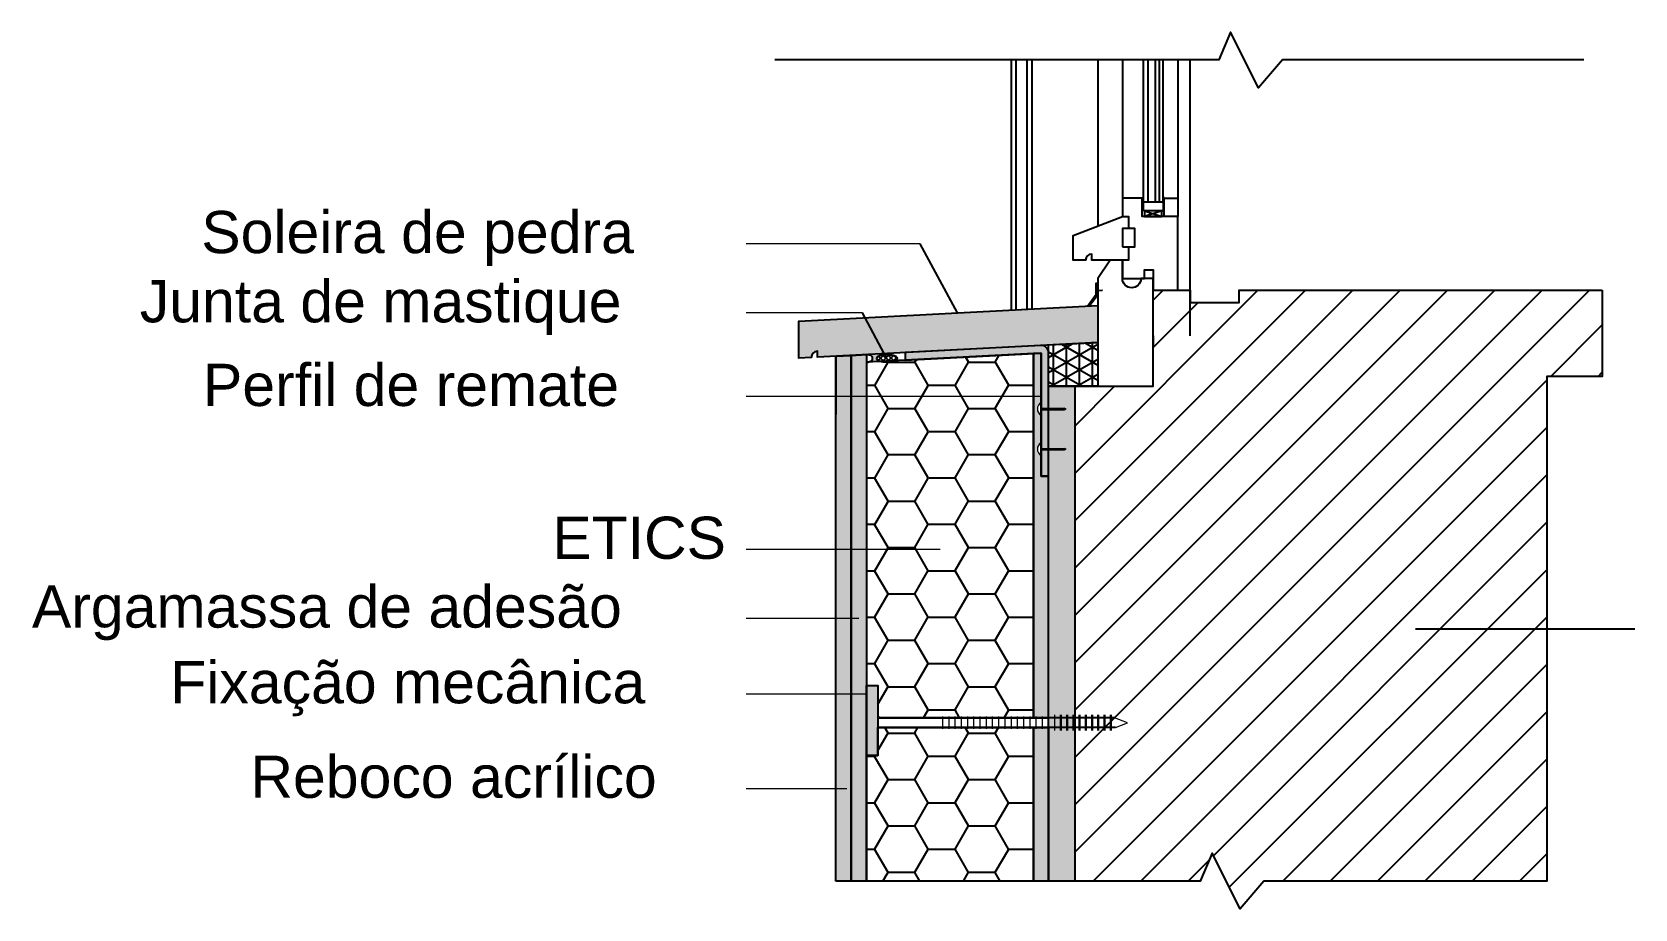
# Model space of a CAD drawing. Header units: millimetres. Extents: x 1778 to 2471, y 1406 to 1876.
# Drawn here: x 2060.647 to 2061.407, y 1493.134 to 1493.55 of the extents above; entities that cross this region are included whole.
import ezdxf

# ---------------------------------------------------------------- set-up
doc = ezdxf.new("R2010")
doc.units = ezdxf.units.MM
doc.linetypes.add('JIS_02_4.0', pattern=[5.5, 4, -1.5])
doc.layers.add('ARQ_PORMENORES', color=8, linetype='Continuous')
doc.styles.get("Standard").update_dxf_attribs({"font": 'arial.ttf'})

msp = doc.modelspace()

# ---------------------------------------------------------------- hatches: boundary and pattern name
at = {"layer": 'ARQ_PORMENORES', "ltscale": 0.0002}
h = msp.add_hatch(color=256, dxfattribs=at)
edge = h.paths.add_edge_path()
edge.add_line((2061.148124070164, 1493.420125546066), (2061.147203695914, 1493.420077105316))
edge.add_line((2061.147203695914, 1493.420077105316), (2061.151399817363, 1493.425642513301))
edge.add_line((2061.151399817363, 1493.425642513301), (2061.151399817363, 1493.430862978839))
edge.add_line((2061.151399817363, 1493.430862978839), (2061.152128496501, 1493.430862978839))
edge.add_line((2061.152128496501, 1493.430862978839), (2061.152128496501, 1493.425642513301))
edge.add_arc((2061.151399817363, 1493.425642513301), 0.0007286791378009506, 314.9999999987717, 360, ccw=False)
edge.add_line((2061.151915071323, 1493.425127259342), (2061.148124070164, 1493.420125546066))
h = msp.add_hatch(dxfattribs=at)
h.set_pattern_fill('ANSI31', color=256, scale=0.005, angle=360, style=0)
h.set_pattern_definition([(45, (1924.30936662405, 1549.629303570099), (-0.01122532015133644, 0.01122532015133644), [])])
h.paths.add_polyline_path([(2061.391212398764, 1493.427546843697), (2061.391212398764, 1493.386740811981), (2061.364979949804, 1493.386740811981), (2061.364979949806, 1493.1474600203), (2061.23084242405, 1493.1474600203), (2061.219530572208, 1493.134262859816), (2061.206333411725, 1493.160657180786), (2061.200677485798, 1493.1474600203), (2061.141180928921, 1493.147460020301), (2061.141180928921, 1493.382062373354), (2061.178369495639, 1493.382062373354), (2061.178369495639, 1493.427546843695), (2061.195857794946, 1493.427546843695), (2061.195857794946, 1493.421717410593), (2061.219175527355, 1493.421717410593), (2061.219175527355, 1493.427546843695)])
at = {"layer": 'ARQ_PORMENORES', "true_color": 0xeae6c8}
msp.add_hatch(color=254, dxfattribs=at).paths.add_polyline_path([(2061.152137046671, 1493.42033675536), (2061.043906286166, 1493.414640399449), (2061.010491958251, 1493.412881750582), (2061.010491958251, 1493.395393451275), (2061.016305287947, 1493.395699416001, -0.4142135625330328), (2061.019220004498, 1493.398614132552), (2061.019220004498, 1493.395852822138), (2061.152137046671, 1493.402848456053)])
at = {"layer": 'ARQ_PORMENORES', "ltscale": 0.0002}
h = msp.add_hatch(color=256, dxfattribs=at)
edge = h.paths.add_edge_path()
edge.add_line((2061.125201292344, 1493.401401564528), (2061.060789621292, 1493.398040696743))
edge.add_line((2061.060789621292, 1493.398040696743), (2061.060789621292, 1493.394427291992))
edge.add_line((2061.060789621292, 1493.394427291992), (2061.125201292345, 1493.397778421275))
edge.add_line((2061.125201292345, 1493.397778421275), (2061.125201292345, 1493.339476103129))
edge.add_line((2061.125201292345, 1493.339476103129), (2061.128819315187, 1493.339476103129))
edge.add_line((2061.128819315187, 1493.339476103129), (2061.128819315187, 1493.397970977116))
edge.add_arc((2061.125201292345, 1493.397778421274), 0.003623143254086508, 3.046481056684076, 90.00000001231365)
h = msp.add_hatch(dxfattribs=at)
h.set_pattern_fill('NET3,_O', color=256, scale=1.619286972855656e-05, angle=270)
h.set_pattern_definition([(270, (1771.510836674168, 1347.364089545561), (0.006169483366580048, -1.369912973061804e-18), []), (329.9999999999999, (1771.510836674168, 1347.364089545561), (0.003084741683290026, 0.005342929323683863), []), (29.99999999999999, (1771.510836674168, 1347.364089545561), (-0.003084741683290022, 0.005342929323683865), [])])
h.paths.add_polyline_path([(2061.128819315187, 1493.401621207008), (2061.152137046671, 1493.402845065011), (2061.152137046671, 1493.382062373354), (2061.128819315187, 1493.382062373354)])
at = {"layer": 'ARQ_PORMENORES', "ltscale": 0.0002, "true_color": 0xf7f281}
msp.add_hatch(color=51, dxfattribs=at).paths.add_polyline_path([(2061.027973097739, 1493.147460020301), (2061.027973097739, 1493.396313511264), (2061.035215777786, 1493.396694704956), (2061.035215777786, 1493.147460020301)])
at = {"layer": 'ARQ_PORMENORES', "ltscale": 0.0002, "true_color": 0x939598}
h = msp.add_hatch(color=252, dxfattribs=at)
h.dxf.hatch_style = 1
h.paths.add_polyline_path([(2061.035215777786, 1493.147460020301), (2061.035215777786, 1493.396694704956), (2061.042468482307, 1493.397076426253), (2061.042468482307, 1493.147460020301)])
at = {"layer": 'ARQ_PORMENORES', "ltscale": 0.002}
h = msp.add_hatch(dxfattribs=at)
h.set_pattern_fill('HONEY,_O', color=256, scale=0.004, angle=360)
h.set_pattern_definition([(360, (1924.197512941403, 1548.82611058634), (0.01905, 0.01099852258), [0.0127, -0.0254]), (120, (1924.197512941403, 1548.82611058634), (-0.01904999995837676, 0.01099852265209357), [0.01269999999999999, -0.02539999999999998]), (60.00000000000001, (1924.197512941403, 1548.82611058634), (4.16232377600325e-11, 0.02199704523209356), [-0.0254, 0.0127])])
h.paths.add_polyline_path([(2061.047931508729, 1493.22021448115), (2061.121566610665, 1493.22021448115), (2061.121566610665, 1493.147460020301), (2061.042468482307, 1493.147460020301), (2061.042469015086, 1493.207044698134), (2061.047931508729, 1493.207044698134)])
h.paths.add_polyline_path([(2061.121566610665, 1493.224861709537), (2061.121568665711, 1493.397589427552), (2061.042470990173, 1493.393484953498), (2061.04247105677, 1493.240130814124), (2061.047931508729, 1493.240130814124), (2061.047934083192, 1493.224861709537)])
at = {"layer": 'ARQ_PORMENORES', "ltscale": 0.0002}
h = msp.add_hatch(color=256, dxfattribs=at)
edge = h.paths.add_edge_path()
edge.add_ellipse((2061.05216348074, 1493.395279049402), major_axis=(0.004899332357859305, -1.499948291484987e-18), ratio=0.3665264843895419, start_angle=90, end_angle=267.5517247151689, ccw=False)
edge.add_line((2061.052163480739, 1493.397074784466), (2061.042470990155, 1493.397076423627))
edge.add_ellipse((2061.042470990155, 1493.395280688562), major_axis=(0.002895998153545647, 6.502961171562473e-13), ratio=0.6200746581238755, start_angle=-90.00000001062489, end_angle=89.99999998937511, ccw=False)
edge.add_line((2061.042470990155, 1493.393484953497), (2061.051954193695, 1493.393484953497))
h = msp.add_hatch(dxfattribs=at)
h.set_pattern_fill('ANSI37', color=256, scale=4.605689358284157e-06, angle=360, style=0)
h.set_pattern_definition([(44.99999999999996, (1900.321082228324, 1410.272444653106), (-0.00124080810154423, 0.001240808101544231), []), (135, (1900.321082228324, 1410.272444653106), (-0.001240808101544232, -0.00124080810154423), [])])
edge = h.paths.add_edge_path()
edge.add_ellipse((2061.05216348074, 1493.395279049387), major_axis=(0.004899332357859306, -1.499948291484987e-18), ratio=0.3665264843869948, start_angle=0, end_angle=360, ccw=False)
at = {"layer": 'ARQ_PORMENORES', "ltscale": 0.0002, "true_color": 0x939598}
h = msp.add_hatch(color=252, dxfattribs=at)
h.dxf.hatch_style = 1
h.paths.add_polyline_path([(2061.128818649214, 1493.339476103129), (2061.125201292345, 1493.339476103129), (2061.125201292345, 1493.349294315427, -0.5730740946023871), (2061.125201292345, 1493.355251762394), (2061.125201292345, 1493.368312360349, -0.5730740944956482), (2061.125201292345, 1493.374269807317), (2061.125201292345, 1493.397778421275), (2061.121568665711, 1493.397589427552), (2061.121566610665, 1493.224861709537), (2061.128818649214, 1493.224861709537)])
at = {"layer": 'ARQ_PORMENORES', "ltscale": 0.0002, "true_color": 0xc7c8ca}
h = msp.add_hatch(color=9, dxfattribs=at)
h.dxf.hatch_style = 1
h.paths.add_polyline_path([(2061.128819315187, 1493.382062373354), (2061.141180928921, 1493.382062373354), (2061.141180928921, 1493.147460020301), (2061.128819315187, 1493.147460020301)])
at = {"layer": 'ARQ_PORMENORES', "ltscale": 0.0002}
for points in [[(2061.042468482307, 1493.240130814124), (2061.042469015086, 1493.207044698134), (2061.047931508729, 1493.207044698134), (2061.047931508729, 1493.240130814124)], [(2061.121566610665, 1493.147460020301), (2061.121566610665, 1493.22021448115), (2061.128819315187, 1493.22021448115), (2061.128819315187, 1493.147460020301)]]:
    msp.add_hatch(color=256, dxfattribs=at).paths.add_polyline_path(points)

# ---------------------------------------------------------------- linework, layer by layer
at = {"layer": 'ARQ_PORMENORES'}
for p, q in [((2061.111137890902, 1493.41817890502), (2061.111137890903, 1493.536765195882)), ((2061.113469664143, 1493.41830162993), (2061.113469664144, 1493.536765195882)), ((2061.118716153935, 1493.418577760976), (2061.118716153936, 1493.536765195882)), ((2061.121047927176, 1493.418700485886), (2061.121047927177, 1493.536765195882)), ((2061.152137046679, 1493.536765195882), (2061.152137046679, 1493.458005631654)), ((2061.163795912883, 1493.536765195882), (2061.163795912883, 1493.471267591962)), ((2061.173705949157, 1493.469518762031), (2061.173705949157, 1493.536765195882)), ((2061.176037722398, 1493.469518762031), (2061.176037722399, 1493.536765195882)), ((2061.17953538226, 1493.469518762031), (2061.17953538226, 1493.536765195882)), ((2061.18128421219, 1493.469518762031), (2061.181284212191, 1493.536765195882)), ((2061.183033042121, 1493.469518762031), (2061.183033042121, 1493.536765195882)), ((2061.190028361845, 1493.536765195882), (2061.190028361845, 1493.471267591962)), ((2061.195857794954, 1493.405977941218), (2061.195857794954, 1493.536765195882)), ((2061.173123005847, 1493.471267591962), (2061.173705949157, 1493.471850535272)), ((2061.173705949157, 1493.469518762031), (2061.183033042121, 1493.469518762031)), ((2061.183615985432, 1493.471267591962), (2061.183033042121, 1493.471850535272)), ((2061.18245009881, 1493.465146687204), (2061.174288892468, 1493.462523442308)), ((2061.174288892468, 1493.465146687204), (2061.182450098811, 1493.462523442308)), ((2061.178369495639, 1493.405977941217), (2061.178369495639, 1493.401260197443))]:
    msp.add_line(p, q, dxfattribs=at)
at = {"layer": 'ARQ_PORMENORES', "lineweight": 5}
for p, q in [((2061.067943190738, 1493.449609468331), (2060.98540259422, 1493.449609468331)), ((2061.040567022742, 1493.416805837778), (2060.98540259422, 1493.416805837778)), ((2061.125201292345, 1493.377149932334), (2060.98540259422, 1493.377149932334)), ((2061.077432983956, 1493.304690396336), (2060.98540259422, 1493.304690396336)), ((2061.038842130046, 1493.271886765782), (2060.98540259422, 1493.271886765782)), ((2061.042452859119, 1493.236008083791), (2060.98540259422, 1493.236008083791)), ((2061.033189593089, 1493.191265207409), (2060.98540259422, 1493.191265207409))]:
    msp.add_line(p, q, dxfattribs=at)
at = {"layer": 'ARQ_PORMENORES', "ltscale": 0.0002}
for p, q in [((2061.085598897986, 1493.416834747476), (2061.067943190738, 1493.449609468331)), ((2061.151399817363, 1493.426796767915), (2061.151399817363, 1493.428286129657)), ((2061.05216348074, 1493.395279049387), (2061.040567022742, 1493.416805837778)), ((2061.125201292345, 1493.397443962313), (2061.125201292345, 1493.360476155697)), ((2061.125201292345, 1493.36831236035), (2061.125201292345, 1493.374269807317)), ((2061.125201292345, 1493.349294315427), (2061.125201292345, 1493.355251762394)), ((2061.125201292345, 1493.339476103129), (2061.128819315187, 1493.339476103129)), ((2061.302653118506, 1493.26710041614), (2061.406675835534, 1493.26710041614)), ((2061.160071172203, 1493.224861709537), (2061.047931508729, 1493.224861709537)), ((2061.160515411028, 1493.22021448115), (2061.047931508729, 1493.22021448115))]:
    msp.add_line(p, q, dxfattribs=at)
at = {"layer": 'ARQ_PORMENORES', "lineweight": 5, "ltscale": 0.0002}
for p, q in [((2061.151399817363, 1493.427437408478), (2061.151499264644, 1493.427642871628)), ((2061.151399817363, 1493.427586090291), (2061.151427300392, 1493.427642871628)), ((2061.151399817363, 1493.427506793117), (2061.151465681427, 1493.427642871628)), ((2061.151399817363, 1493.427623283819), (2061.153577408925, 1493.427623283819)), ((2061.151399817363, 1493.42744175146), (2061.15348954451, 1493.42744175146)), ((2061.151425428683, 1493.427413653575), (2061.151536373698, 1493.427642871628)), ((2061.151457884974, 1493.427413653575), (2061.151568829989, 1493.427642871628)), ((2061.151491468192, 1493.427413653575), (2061.151602413207, 1493.427642871628)), ((2061.151529849227, 1493.427413653575), (2061.151640794241, 1493.427642871628)), ((2061.151568229761, 1493.427413653575), (2061.151679174776, 1493.427642871628)), ((2061.151604211888, 1493.427413653575), (2061.151715156902, 1493.427642871628)), ((2061.151642592923, 1493.427413653575), (2061.151753537937, 1493.427642871628)), ((2061.151683372366, 1493.427413653575), (2061.15179431738, 1493.427642871628)), ((2061.151721753401, 1493.427413653575), (2061.151832698415, 1493.427642871628)), ((2061.151760134435, 1493.427413653575), (2061.15187107945, 1493.427642871628)), ((2061.151793717653, 1493.427413653575), (2061.151904662668, 1493.427642871628)), ((2061.151830826706, 1493.427413653575), (2061.151941771721, 1493.427642871628)), ((2061.151863282997, 1493.427413653575), (2061.151974228012, 1493.427642871628)), ((2061.151896866215, 1493.427413653575), (2061.15200781123, 1493.427642871628)), ((2061.15193524725, 1493.427413653575), (2061.152046192265, 1493.427642871628)), ((2061.151973627785, 1493.427413653575), (2061.152084572799, 1493.427642871628)), ((2061.152009609911, 1493.427413653575), (2061.152120554925, 1493.427642871628)), ((2061.152047990946, 1493.427413653575), (2061.15215893596, 1493.427642871628)), ((2061.152081574163, 1493.427413653575), (2061.152192519178, 1493.427642871628)), ((2061.152119955198, 1493.427413653575), (2061.152230900213, 1493.427642871628)), ((2061.152158335733, 1493.427413653575), (2061.152269280748, 1493.427642871628)), ((2061.152195777412, 1493.427413653575), (2061.152306722427, 1493.427642871628)), ((2061.152228233703, 1493.427413653575), (2061.152339178718, 1493.427642871628)), ((2061.152261816921, 1493.427413653575), (2061.152372761936, 1493.427642871628)), ((2061.152300197956, 1493.427413653575), (2061.15241114297, 1493.427642871628)), ((2061.15233857849, 1493.427413653575), (2061.152449523505, 1493.427642871628)), ((2061.152374560616, 1493.427413653575), (2061.152485505631, 1493.427642871628)), ((2061.152412941651, 1493.427413653575), (2061.152523886666, 1493.427642871628)), ((2061.152453721094, 1493.427413653575), (2061.152564666109, 1493.427642871628)), ((2061.152492102129, 1493.427413653575), (2061.152603047144, 1493.427642871628)), ((2061.152530483164, 1493.427413653575), (2061.152641428178, 1493.427642871628)), ((2061.152564066382, 1493.427413653575), (2061.152675011396, 1493.427642871628)), ((2061.152601175435, 1493.427413653575), (2061.152712120449, 1493.427642871628)), ((2061.152633631726, 1493.427413653575), (2061.152744576741, 1493.427642871628)), ((2061.152667214944, 1493.427413653575), (2061.152778159958, 1493.427642871628)), ((2061.152705595979, 1493.427413653575), (2061.152816540993, 1493.427642871628)), ((2061.152743976513, 1493.427413653575), (2061.152854921528, 1493.427642871628)), ((2061.15277995864, 1493.427413653575), (2061.152890903654, 1493.427642871628)), ((2061.152818339674, 1493.427413653575), (2061.152929284689, 1493.427642871628)), ((2061.152859119117, 1493.427413653575), (2061.152970064132, 1493.427642871628)), ((2061.152897500152, 1493.427413653575), (2061.153008445167, 1493.427642871628)), ((2061.152935881187, 1493.427413653575), (2061.153046826201, 1493.427642871628)), ((2061.152969464405, 1493.427413653575), (2061.15308040942, 1493.427642871628)), ((2061.153006573458, 1493.427413653575), (2061.153117518472, 1493.427642871628)), ((2061.153039029749, 1493.427413653575), (2061.153149974763, 1493.427642871628)), ((2061.153072612967, 1493.427413653575), (2061.153183557981, 1493.427642871628)), ((2061.153110994002, 1493.427413653575), (2061.153221939016, 1493.427642871628)), ((2061.153149374536, 1493.427413653575), (2061.153260319551, 1493.427642871628)), ((2061.153185356663, 1493.427413653575), (2061.153296301677, 1493.427642871628)), ((2061.153223737697, 1493.427413653575), (2061.153334682712, 1493.427642871628)), ((2061.153257320915, 1493.427413653575), (2061.15336826593, 1493.427642871628)), ((2061.15329570195, 1493.427413653575), (2061.153406646964, 1493.427642871628)), ((2061.153334082484, 1493.427413653575), (2061.153445027499, 1493.427642871628)), ((2061.153371524164, 1493.427413653575), (2061.153482469178, 1493.427642871628)), ((2061.153403980455, 1493.427413653575), (2061.153514925469, 1493.427642871628)), ((2061.153437563672, 1493.427413653575), (2061.153548508687, 1493.427642871628)), ((2061.153475944707, 1493.427413653575), (2061.153586889722, 1493.427642871628)), ((2061.15348954451, 1493.42744175146), (2061.154163277211, 1493.42744175146)), ((2061.15351305376, 1493.427413653575), (2061.153623998775, 1493.427642871628)), ((2061.153545510052, 1493.427413653575), (2061.153656455066, 1493.427642871628)), ((2061.153577408925, 1493.427623283819), (2061.154145924131, 1493.427623283819)), ((2061.153579093269, 1493.427413653575), (2061.153690038284, 1493.427642871628)), ((2061.153617474304, 1493.427413653575), (2061.153728419319, 1493.427642871628)), ((2061.153655854839, 1493.427413653575), (2061.153766799853, 1493.427642871628)), ((2061.153691836965, 1493.427413653575), (2061.15380278198, 1493.427642871628)), ((2061.153730218, 1493.427413653575), (2061.153841163014, 1493.427642871628)), ((2061.153770997443, 1493.427413653575), (2061.153881942457, 1493.427642871628)), ((2061.153809378478, 1493.427413653575), (2061.153920323492, 1493.427642871628)), ((2061.153847759513, 1493.427413653575), (2061.153958704527, 1493.427642871628)), ((2061.153881342731, 1493.427413653575), (2061.153992287745, 1493.427642871628)), ((2061.153911255058, 1493.427413653575), (2061.154022200073, 1493.427642871628)), ((2061.153943711349, 1493.427413653575), (2061.154054656364, 1493.427642871628)), ((2061.153977294567, 1493.427413653575), (2061.154088239582, 1493.427642871628)), ((2061.154015675602, 1493.427413653575), (2061.154126620616, 1493.427642871628)), ((2061.154054056136, 1493.427413653575), (2061.154153649352, 1493.427619418233)), ((2061.154090038263, 1493.427413653575), (2061.154153649352, 1493.427545077327)), ((2061.154128419297, 1493.427413653575), (2061.154153649352, 1493.427465780154)), ((2061.154387321343, 1493.427529356926), (2061.154145924131, 1493.427623283819)), ((2061.154163277211, 1493.42744175146), (2061.154387321343, 1493.427529356926)), ((2061.125201292345, 1493.371469649853), (2061.125311224459, 1493.371696775203)), ((2061.125201292345, 1493.371152461159), (2061.125464748598, 1493.371696775203)), ((2061.125201292345, 1493.370874922602), (2061.12559908147, 1493.371696775203)), ((2061.125201292345, 1493.371618423968), (2061.133911658593, 1493.371618423968)), ((2061.125201292345, 1493.370892294533), (2061.133560200932, 1493.370892294533)), ((2061.125303737624, 1493.370779902992), (2061.125747517683, 1493.371696775203)), ((2061.125433562789, 1493.370779902992), (2061.125877342847, 1493.371696775203)), ((2061.12556789566, 1493.370779902992), (2061.126011675718, 1493.371696775203)), ((2061.125721419799, 1493.370779902992), (2061.126165199857, 1493.371696775203)), ((2061.125874941938, 1493.370779902992), (2061.126318721996, 1493.371696775203)), ((2061.126018870443, 1493.370779902992), (2061.126462650501, 1493.371696775203)), ((2061.126172394582, 1493.370779902992), (2061.12661617464, 1493.371696775203)), ((2061.126335512354, 1493.370779902992), (2061.126779292412, 1493.371696775203)), ((2061.126489036493, 1493.370779902992), (2061.126932816551, 1493.371696775203)), ((2061.126642560633, 1493.370779902992), (2061.127086340691, 1493.371696775203)), ((2061.126776893504, 1493.370779902992), (2061.127220673562, 1493.371696775203)), ((2061.126925329716, 1493.370779902992), (2061.127369109774, 1493.371696775203)), ((2061.127055154881, 1493.370779902992), (2061.127498934939, 1493.371696775203)), ((2061.127189487752, 1493.370779902992), (2061.12763326781, 1493.371696775203)), ((2061.127343011891, 1493.370779902992), (2061.127786791949, 1493.371696775203)), ((2061.12749653403, 1493.370779902992), (2061.127940314088, 1493.371696775203)), ((2061.127640462535, 1493.370779902992), (2061.128084242593, 1493.371696775203)), ((2061.127793986674, 1493.370779902992), (2061.128237766732, 1493.371696775203)), ((2061.127928319545, 1493.370779902992), (2061.128372099603, 1493.371696775203)), ((2061.128081843684, 1493.370779902992), (2061.128525623743, 1493.371696775203)), ((2061.128235365823, 1493.370779902992), (2061.128679145881, 1493.371696775203)), ((2061.128385132539, 1493.370779902992), (2061.128828912597, 1493.371696775203)), ((2061.128514957703, 1493.370779902992), (2061.128958737761, 1493.371696775203)), ((2061.128649290575, 1493.370779902992), (2061.129093070633, 1493.371696775203)), ((2061.128802814714, 1493.370779902992), (2061.129246594772, 1493.371696775203)), ((2061.128956336852, 1493.370779902992), (2061.129400116911, 1493.371696775203)), ((2061.129100265358, 1493.370779902992), (2061.129544045416, 1493.371696775203)), ((2061.129253789497, 1493.370779902992), (2061.129697569555, 1493.371696775203)), ((2061.129416907269, 1493.370779902992), (2061.129860687327, 1493.371696775203)), ((2061.129570431408, 1493.370779902992), (2061.130014211466, 1493.371696775203)), ((2061.129723955547, 1493.370779902992), (2061.130167735605, 1493.371696775203)), ((2061.129858288419, 1493.370779902992), (2061.130302068477, 1493.371696775203)), ((2061.130006724631, 1493.370779902992), (2061.130450504689, 1493.371696775203)), ((2061.130136549796, 1493.370779902992), (2061.130580329854, 1493.371696775203)), ((2061.130270882667, 1493.370779902992), (2061.130714662725, 1493.371696775203)), ((2061.130424406806, 1493.370779902992), (2061.130868186864, 1493.371696775203)), ((2061.130577928945, 1493.370779902992), (2061.131021709003, 1493.371696775203)), ((2061.13072185745, 1493.370779902992), (2061.131165637508, 1493.371696775203)), ((2061.130875381589, 1493.370779902992), (2061.131319161647, 1493.371696775203)), ((2061.131038499361, 1493.370779902992), (2061.131482279419, 1493.371696775203)), ((2061.1311920235, 1493.370779902992), (2061.131635803558, 1493.371696775203)), ((2061.131345547639, 1493.370779902992), (2061.131789327697, 1493.371696775203)), ((2061.131479880511, 1493.370779902992), (2061.131923660569, 1493.371696775203)), ((2061.131628316723, 1493.370779902992), (2061.132072096781, 1493.371696775203)), ((2061.131758141888, 1493.370779902992), (2061.132201921946, 1493.371696775203)), ((2061.131892474759, 1493.370779902992), (2061.132336254817, 1493.371696775203)), ((2061.132045998898, 1493.370779902992), (2061.132489778956, 1493.371696775203)), ((2061.132199521036, 1493.370779902992), (2061.132643301095, 1493.371696775203)), ((2061.132343449542, 1493.370779902992), (2061.1327872296, 1493.371696775203)), ((2061.132496973681, 1493.370779902992), (2061.132940753739, 1493.371696775203)), ((2061.132631306552, 1493.370779902992), (2061.13307508661, 1493.371696775203)), ((2061.132784830691, 1493.370779902992), (2061.133228610749, 1493.371696775203)), ((2061.13293835283, 1493.370779902992), (2061.133382132888, 1493.371696775203)), ((2061.133088119546, 1493.370779902992), (2061.133531899604, 1493.371696775203)), ((2061.13321794471, 1493.370779902992), (2061.133661724768, 1493.371696775203)), ((2061.133352277582, 1493.370779902992), (2061.13379605764, 1493.371696775203)), ((2061.133505801721, 1493.370779902992), (2061.133949581779, 1493.371696775203)), ((2061.133560200932, 1493.370892294533), (2061.136255131734, 1493.370892294533)), ((2061.133654237933, 1493.370779902992), (2061.134098017992, 1493.371696775203)), ((2061.133784063098, 1493.370779902992), (2061.134227843156, 1493.371696775203)), ((2061.133911658593, 1493.371618423968), (2061.136185719417, 1493.371618423968)), ((2061.133918395969, 1493.370779902992), (2061.134362176027, 1493.371696775203)), ((2061.134071920108, 1493.370779902992), (2061.134515700167, 1493.371696775203)), ((2061.134225442247, 1493.370779902992), (2061.134669222305, 1493.371696775203)), ((2061.134369370752, 1493.370779902992), (2061.13481315081, 1493.371696775203)), ((2061.134522894891, 1493.370779902992), (2061.134966674949, 1493.371696775203)), ((2061.134686012663, 1493.370779902992), (2061.135129792721, 1493.371696775203)), ((2061.134839536802, 1493.370779902992), (2061.13528331686, 1493.371696775203)), ((2061.134993060942, 1493.370779902992), (2061.135436841, 1493.371696775203)), ((2061.135127393813, 1493.370779902992), (2061.135571173871, 1493.371696775203)), ((2061.135247043124, 1493.370779902992), (2061.135690823182, 1493.371696775203)), ((2061.135376868288, 1493.370779902992), (2061.135820648346, 1493.371696775203)), ((2061.13551120116, 1493.370779902992), (2061.135954981218, 1493.371696775203)), ((2061.135664725299, 1493.370779902992), (2061.136108505357, 1493.371696775203)), ((2061.135818247437, 1493.370779902992), (2061.1362166203, 1493.371602961624)), ((2061.135962175942, 1493.370779902992), (2061.1362166203, 1493.371305597998)), ((2061.136115700082, 1493.370779902992), (2061.1362166203, 1493.370988409304)), ((2061.137151308263, 1493.371242716395), (2061.136185719417, 1493.371618423968)), ((2061.136255131734, 1493.370892294533), (2061.137151308263, 1493.371242716395)), ((2061.125201292345, 1493.352451604929), (2061.125311224459, 1493.35267873028)), ((2061.125201292345, 1493.352134416236), (2061.125464748598, 1493.35267873028)), ((2061.125201292345, 1493.351856877679), (2061.12559908147, 1493.35267873028)), ((2061.125303737624, 1493.351761858069), (2061.125747517683, 1493.35267873028)), ((2061.125433562789, 1493.351761858069), (2061.125877342847, 1493.35267873028)), ((2061.12556789566, 1493.351761858069), (2061.126011675718, 1493.35267873028)), ((2061.125721419799, 1493.351761858069), (2061.126165199857, 1493.35267873028)), ((2061.125874941938, 1493.351761858069), (2061.126318721996, 1493.35267873028)), ((2061.126018870443, 1493.351761858069), (2061.126462650501, 1493.35267873028)), ((2061.126172394582, 1493.351761858069), (2061.12661617464, 1493.35267873028)), ((2061.126335512354, 1493.351761858069), (2061.126779292412, 1493.35267873028)), ((2061.126489036493, 1493.351761858069), (2061.126932816551, 1493.35267873028)), ((2061.126642560633, 1493.351761858069), (2061.127086340691, 1493.35267873028)), ((2061.126776893504, 1493.351761858069), (2061.127220673562, 1493.35267873028)), ((2061.126925329716, 1493.351761858069), (2061.127369109774, 1493.35267873028)), ((2061.127055154881, 1493.351761858069), (2061.127498934939, 1493.35267873028)), ((2061.127189487752, 1493.351761858069), (2061.12763326781, 1493.35267873028)), ((2061.127343011891, 1493.351761858069), (2061.127786791949, 1493.35267873028)), ((2061.12749653403, 1493.351761858069), (2061.127940314088, 1493.35267873028)), ((2061.127640462535, 1493.351761858069), (2061.128084242593, 1493.35267873028)), ((2061.127793986674, 1493.351761858069), (2061.128237766732, 1493.35267873028)), ((2061.127928319545, 1493.351761858069), (2061.128372099603, 1493.35267873028)), ((2061.128081843684, 1493.351761858069), (2061.128525623743, 1493.35267873028)), ((2061.128235365823, 1493.351761858069), (2061.128679145881, 1493.35267873028)), ((2061.128385132539, 1493.351761858069), (2061.128828912597, 1493.35267873028)), ((2061.128514957703, 1493.351761858069), (2061.128958737761, 1493.35267873028)), ((2061.128649290575, 1493.351761858069), (2061.129093070633, 1493.35267873028)), ((2061.128802814714, 1493.351761858069), (2061.129246594772, 1493.35267873028)), ((2061.128956336852, 1493.351761858069), (2061.129400116911, 1493.35267873028)), ((2061.129100265358, 1493.351761858069), (2061.129544045416, 1493.35267873028)), ((2061.129253789497, 1493.351761858069), (2061.129697569555, 1493.35267873028)), ((2061.129416907269, 1493.351761858069), (2061.129860687327, 1493.35267873028)), ((2061.129570431408, 1493.351761858069), (2061.130014211466, 1493.35267873028)), ((2061.129723955547, 1493.351761858069), (2061.130167735605, 1493.35267873028)), ((2061.129858288419, 1493.351761858069), (2061.130302068477, 1493.35267873028)), ((2061.130006724631, 1493.351761858069), (2061.130450504689, 1493.35267873028)), ((2061.130136549796, 1493.351761858069), (2061.130580329854, 1493.35267873028)), ((2061.130270882667, 1493.351761858069), (2061.130714662725, 1493.35267873028)), ((2061.130424406806, 1493.351761858069), (2061.130868186864, 1493.35267873028)), ((2061.130577928945, 1493.351761858069), (2061.131021709003, 1493.35267873028)), ((2061.13072185745, 1493.351761858069), (2061.131165637508, 1493.35267873028)), ((2061.130875381589, 1493.351761858069), (2061.131319161647, 1493.35267873028)), ((2061.131038499361, 1493.351761858069), (2061.131482279419, 1493.35267873028)), ((2061.1311920235, 1493.351761858069), (2061.131635803558, 1493.35267873028)), ((2061.131345547639, 1493.351761858069), (2061.131789327697, 1493.35267873028)), ((2061.131479880511, 1493.351761858069), (2061.131923660569, 1493.35267873028)), ((2061.131628316723, 1493.351761858069), (2061.132072096781, 1493.35267873028)), ((2061.131758141888, 1493.351761858069), (2061.132201921946, 1493.35267873028)), ((2061.131892474759, 1493.351761858069), (2061.132336254817, 1493.35267873028)), ((2061.132045998898, 1493.351761858069), (2061.132489778956, 1493.35267873028)), ((2061.132199521036, 1493.351761858069), (2061.132643301095, 1493.35267873028)), ((2061.132343449542, 1493.351761858069), (2061.1327872296, 1493.35267873028)), ((2061.132496973681, 1493.351761858068), (2061.132940753739, 1493.35267873028)), ((2061.132631306552, 1493.351761858068), (2061.13307508661, 1493.35267873028)), ((2061.132784830691, 1493.351761858068), (2061.133228610749, 1493.35267873028)), ((2061.13293835283, 1493.351761858068), (2061.133382132888, 1493.35267873028)), ((2061.133088119546, 1493.351761858068), (2061.133531899604, 1493.35267873028)), ((2061.13321794471, 1493.351761858068), (2061.133661724768, 1493.35267873028)), ((2061.133352277582, 1493.351761858068), (2061.13379605764, 1493.35267873028)), ((2061.133505801721, 1493.351761858068), (2061.133949581779, 1493.35267873028)), ((2061.133654237933, 1493.351761858068), (2061.134098017992, 1493.35267873028)), ((2061.133784063098, 1493.351761858068), (2061.134227843156, 1493.35267873028)), ((2061.133918395969, 1493.351761858068), (2061.134362176027, 1493.35267873028)), ((2061.134071920108, 1493.351761858068), (2061.134515700167, 1493.35267873028)), ((2061.134225442247, 1493.351761858068), (2061.134669222305, 1493.35267873028)), ((2061.134369370752, 1493.351761858068), (2061.13481315081, 1493.35267873028)), ((2061.134522894891, 1493.351761858068), (2061.134966674949, 1493.35267873028)), ((2061.134686012663, 1493.351761858068), (2061.135129792721, 1493.35267873028)), ((2061.134839536802, 1493.351761858068), (2061.13528331686, 1493.35267873028)), ((2061.134993060942, 1493.351761858068), (2061.135436841, 1493.35267873028)), ((2061.135127393813, 1493.351761858068), (2061.135571173871, 1493.35267873028)), ((2061.135247043124, 1493.351761858068), (2061.135690823182, 1493.35267873028)), ((2061.135376868288, 1493.351761858068), (2061.135820648346, 1493.35267873028)), ((2061.13551120116, 1493.351761858068), (2061.135954981218, 1493.35267873028)), ((2061.135664725299, 1493.351761858068), (2061.136108505357, 1493.35267873028)), ((2061.125201292345, 1493.352600379045), (2061.133911658593, 1493.352600379045)), ((2061.125201292345, 1493.35187424961), (2061.133560200932, 1493.35187424961)), ((2061.133560200932, 1493.35187424961), (2061.136255131734, 1493.35187424961)), ((2061.133911658593, 1493.352600379045), (2061.136185719417, 1493.352600379045)), ((2061.135818247437, 1493.351761858068), (2061.1362166203, 1493.352584916701)), ((2061.135962175942, 1493.351761858068), (2061.1362166203, 1493.352287553075)), ((2061.136115700082, 1493.351761858068), (2061.1362166203, 1493.351970364382)), ((2061.137151308263, 1493.352224671472), (2061.136185719417, 1493.352600379045)), ((2061.136255131734, 1493.35187424961), (2061.137151308263, 1493.352224671472)), ((2061.166250940815, 1493.222457181068), (2061.160071172203, 1493.224861709537)), ((2061.160515411028, 1493.22021448115), (2061.166250940815, 1493.222457181068))]:
    msp.add_line(p, q, dxfattribs=at)
at = {"layer": 'ARQ_PORMENORES', "linetype": 'JIS_02_4.0', "ltscale": 0.02}
msp.add_line((2061.027973097739, 1493.396313511264), (2061.027973097739, 1493.368641807621), dxfattribs=at)
at = {"layer": 'ARQ_PORMENORES', "lineweight": 15, "ltscale": 0.0002}
for p, q in [((2061.07849529101, 1493.225491881957), (2061.07849529101, 1493.21958430873)), ((2061.081449077623, 1493.225491881957), (2061.081449077623, 1493.21958430873)), ((2061.084402864237, 1493.225491881957), (2061.084402864237, 1493.21958430873)), ((2061.08735665085, 1493.225491881957), (2061.08735665085, 1493.21958430873)), ((2061.090310437464, 1493.225491881957), (2061.090310437464, 1493.21958430873)), ((2061.093264224077, 1493.225491881957), (2061.093264224077, 1493.21958430873)), ((2061.096218010691, 1493.225491881957), (2061.096218010691, 1493.21958430873)), ((2061.099171797304, 1493.225491881957), (2061.099171797304, 1493.21958430873)), ((2061.102125583918, 1493.225491881957), (2061.102125583918, 1493.21958430873)), ((2061.105079370531, 1493.225491881957), (2061.105079370531, 1493.21958430873)), ((2061.108033157144, 1493.225491881957), (2061.108033157144, 1493.21958430873)), ((2061.110986943758, 1493.225491881957), (2061.110986943758, 1493.21958430873)), ((2061.113940730371, 1493.225491881957), (2061.113940730371, 1493.21958430873)), ((2061.116894516985, 1493.225491881957), (2061.116894516985, 1493.21958430873)), ((2061.119848303598, 1493.225491881957), (2061.119848303598, 1493.21958430873)), ((2061.122802090212, 1493.225491881957), (2061.122802090212, 1493.21958430873)), ((2061.125755876825, 1493.225491881957), (2061.125755876825, 1493.21958430873)), ((2061.128709663439, 1493.225491881957), (2061.128709663439, 1493.21958430873)), ((2061.131663450052, 1493.22629629149), (2061.131663450052, 1493.218779899197))]:
    msp.add_line(p, q, dxfattribs=at)
at = {"layer": 'ARQ_PORMENORES', "lineweight": 30, "ltscale": 0.0002}
for p, q in [((2061.134617236666, 1493.22629629149), (2061.134617236666, 1493.218779899197)), ((2061.137571023279, 1493.22629629149), (2061.137571023279, 1493.218779899197)), ((2061.140524809893, 1493.22629629149), (2061.140524809893, 1493.218779899197)), ((2061.143478596506, 1493.22629629149), (2061.143478596506, 1493.218779899197)), ((2061.14643238312, 1493.22629629149), (2061.14643238312, 1493.218779899197)), ((2061.149386169733, 1493.22629629149), (2061.149386169733, 1493.218779899197)), ((2061.152339956347, 1493.22629629149), (2061.152339956347, 1493.218779899197)), ((2061.15529374296, 1493.22629629149), (2061.15529374296, 1493.218779899197)), ((2061.158247529574, 1493.22629629149), (2061.158247529574, 1493.218779899197))]:
    msp.add_line(p, q, dxfattribs=at)
at = {"layer": 'ARQ_PORMENORES'}
for points in [[(2061.382468249108, 1493.536765195881), (2061.239586573702, 1493.536765195881), (2061.22827472186, 1493.523568035397), (2061.215077561377, 1493.549962356367), (2061.20942163545, 1493.536765195882), (2060.999117250165, 1493.536765195882)], [(2061.166710629434, 1493.448093088771), (2061.166710629434, 1493.441828954795), (2061.163795912883, 1493.441828954795), (2061.163795912883, 1493.433084805142), (2061.174288892468, 1493.433084805142), (2061.174288892468, 1493.437165408314), (2061.178369495639, 1493.437165408314), (2061.178369495639, 1493.427546843695), (2061.190028361843, 1493.427546843695), (2061.190028361843, 1493.462523442308), (2061.183615985432, 1493.462523442308), (2061.173123005847, 1493.462523442308), (2061.173123005847, 1493.471267591962), (2061.163795912883, 1493.471267591962), (2061.163795912883, 1493.462523442309), (2061.166710629434, 1493.462523442309), (2061.166710629434, 1493.456837238425)], [(2061.391212398764, 1493.427546843697), (2061.391212398764, 1493.386740811981), (2061.364979949804, 1493.386740811981), (2061.364979949806, 1493.1474600203), (2061.23084242405, 1493.1474600203), (2061.219530572208, 1493.134262859816), (2061.206333411725, 1493.160657180786), (2061.200677485798, 1493.1474600203), (2061.128819315187, 1493.147460020301), (2061.128819315187, 1493.382062373354), (2061.178369495639, 1493.382062373354), (2061.178369495639, 1493.427546843695), (2061.195857794946, 1493.427546843695), (2061.195857794946, 1493.421717410593), (2061.219175527355, 1493.421717410593), (2061.219175527355, 1493.427546843695), (2061.391212352881, 1493.427546843697)]]:
    msp.add_lwpolyline(points, dxfattribs=at)
for points in [[(2061.173705949157, 1493.465146687204), (2061.173705949157, 1493.469518762031), (2061.183033042121, 1493.469518762031), (2061.183033042121, 1493.465146687204)], [(2061.183615985432, 1493.471267591962), (2061.190028361843, 1493.471267591962), (2061.190028361843, 1493.462523442308), (2061.183615985432, 1493.462523442308)], [(2061.182450098811, 1493.462523442308), (2061.18245009881, 1493.465146687204), (2061.174288892468, 1493.465146687204), (2061.174288892468, 1493.462523442308)], [(2061.163795912883, 1493.448093088771), (2061.169625345985, 1493.448093088771), (2061.169625345985, 1493.456837238425), (2061.163795912883, 1493.456837238425)], [(2061.128819315187, 1493.382062373354), (2061.141180928921, 1493.382062373354), (2061.141180928921, 1493.147460020301), (2061.128819315187, 1493.147460020301)]]:
    msp.add_lwpolyline(points, close=True, dxfattribs=at)
for points in [[(2061.166710629434, 1493.448093088771), (2061.166710629434, 1493.441828954795), (2061.149222330127, 1493.441828954795), (2061.149222330127, 1493.444743671346, 0.4142135623797547), (2061.146307613576, 1493.441828954795), (2061.140478180474, 1493.441828954795), (2061.140478180474, 1493.453487821), (2061.163795912883, 1493.462523442309), (2061.166710629434, 1493.462523442309), (2061.166710629434, 1493.456837238425)], [(2061.178369495631, 1493.391382894684), (2061.178369495631, 1493.433084805142), (2061.172540062529, 1493.433084805142, -1), (2061.163795912875, 1493.433084805142), (2061.163795912875, 1493.441828954795), (2061.157966479773, 1493.441828954795), (2061.152137046671, 1493.433084805142), (2061.152137046671, 1493.391382894684)], [(2061.152137046671, 1493.42033675536), (2061.152137046671, 1493.402848456053), (2061.019220004498, 1493.395852822138), (2061.019220004498, 1493.398614132552, 0.4142135623797547), (2061.016305287947, 1493.395699416001), (2061.010491958251, 1493.395393451275), (2061.010491958251, 1493.412881750582), (2061.152137046671, 1493.42033675536)], [(2061.152137046671, 1493.411785910541), (2061.152137046671, 1493.382062373354), (2061.152137046671, 1493.382062373354), (2061.152137046671, 1493.382062373354, -0.01012815462199003), (2061.152137046671, 1493.382062373354), (2061.152137046671, 1493.382062373354), (2061.178369495639, 1493.382062373354), (2061.178369495639, 1493.382062373354), (2061.178369495641, 1493.382062373354), (2061.178369495641, 1493.382062373354), (2061.178369495648, 1493.382062373354), (2061.178369495639, 1493.382062373354, -0.010128154806788), (2061.178369495639, 1493.382062373354), (2061.178369495639, 1493.382062373354), (2061.178369495639, 1493.382062373354), (2061.178369495631, 1493.411785910541), (2061.178369495631, 1493.411785910541)]]:
    msp.add_lwpolyline(points, format="xyb", dxfattribs=at)
at = {"layer": 'ARQ_PORMENORES', "ltscale": 0.0002}
msp.add_lwpolyline([(2061.148124070164, 1493.420125546066), (2061.147203695914, 1493.420077105316), (2061.151399817363, 1493.425642513301), (2061.151399817363, 1493.430862978839), (2061.152128496501, 1493.430862978839), (2061.152128496501, 1493.425642513301, -0.1989123673838365), (2061.151915071323, 1493.425127259342)], format="xyb", close=True, dxfattribs=at)
at = {"layer": 'ARQ_PORMENORES'}
msp.add_lwpolyline([(2061.125201292344, 1493.401401564528), (2061.060789621292, 1493.398040696743), (2061.060789621292, 1493.394427291992), (2061.125201292345, 1493.397778421275), (2061.125201292345, 1493.339476103129), (2061.128819315187, 1493.339476103129), (2061.128819315187, 1493.397970977116, 0.3987244718789867)], format="xyb", close=True, dxfattribs=at)
at = {"layer": 'ARQ_PORMENORES', "ltscale": 0.0002}
for points in [[(2061.128819315187, 1493.401621207008), (2061.152137046671, 1493.402845065011), (2061.152137046671, 1493.382062373354), (2061.128819315187, 1493.382062373354)], [(2061.027973097739, 1493.147460020301), (2061.027973097739, 1493.396313511264), (2061.035215777786, 1493.396694704956), (2061.035215777786, 1493.147460020301)], [(2061.035215777786, 1493.147460020301), (2061.035215777786, 1493.396694704956), (2061.042468482307, 1493.397076426253), (2061.042468482307, 1493.147460020301)], [(2061.042468482307, 1493.240130814124), (2061.047931508729, 1493.240130814124), (2061.047931508729, 1493.207044698134), (2061.042469015086, 1493.207044698134)], [(2061.121566610665, 1493.147460020301), (2061.121566610665, 1493.22021448115), (2061.128819315187, 1493.22021448115), (2061.128819315187, 1493.147460020301)]]:
    msp.add_lwpolyline(points, close=True, dxfattribs=at)
at = {"layer": 'ARQ_PORMENORES', "ltscale": 0.002}
for points in [[(2061.070018857698, 1493.224861709537), (2061.121566610665, 1493.224861709537), (2061.121568665711, 1493.397589427552), (2061.042470990173, 1493.393484953498), (2061.04247105677, 1493.240130814124), (2061.047931508729, 1493.240130814124), (2061.047934083192, 1493.224861709537), (2061.121566610665, 1493.224861709537)], [(2061.04247105677, 1493.240130814124), (2061.047934083192, 1493.240130814124), (2061.047934083192, 1493.224861709537), (2061.06016081938, 1493.224861709537)], [(2061.047931508729, 1493.22021448115), (2061.121566610665, 1493.22021448115), (2061.121566610665, 1493.147460020301), (2061.042468482307, 1493.147460020301), (2061.042469015086, 1493.207044698134), (2061.047931508729, 1493.207044698134), (2061.047931508729, 1493.22021448115), (2061.047931508729, 1493.22021448115)]]:
    msp.add_lwpolyline(points, dxfattribs=at)
at = {"layer": 'ARQ_PORMENORES', "ltscale": 0.0002}
msp.add_lwpolyline([(2061.125183938508, 1493.397777518411), (2061.121568665711, 1493.397589427552), (2061.121566610665, 1493.224861709537), (2061.128818649214, 1493.224861709537), (2061.128818649214, 1493.339476103129), (2061.125201292345, 1493.339476103129), (2061.125201292345, 1493.397778421275)], dxfattribs=at)
at = {"layer": 'ARQ_PORMENORES', "lineweight": 20, "ltscale": 0.0002}
for centre, radius, start, end in [((2061.151836163478, 1493.427541448786), 0.0008631034300697059, 120.368190645017, 239.631809354983), ((2061.126946676802, 1493.371291083833), 0.003452413720278824, 120.3681906346902, 239.6318093634022), ((2061.126946676802, 1493.352273038911), 0.003452413720278824, 120.3681906365979, 239.6318093653098)]:
    msp.add_arc(centre, radius, start, end, dxfattribs=at)
at = {"layer": 'ARQ_PORMENORES', "ltscale": 0.0002}
msp.add_ellipse((2061.042470990173, 1493.395280688563), major_axis=(0.002896103215994961, -6.189638294446252e-06), ratio=0.6200498757705354, start_param=-1.569471138456395, end_param=1.572987459605143, dxfattribs=at)
at = {"layer": 'ARQ_PORMENORES', "ltscale": 0.0002, "extrusion": (0, 0, -1)}
msp.add_ellipse((2061.05216348074, 1493.395279049387), major_axis=(0.004899332357859306, -1.499948291484987e-18), ratio=0.3665264843869948, dxfattribs=at)
msp.add_ellipse((2061.05216348074, 1493.395279049387), major_axis=(-0.004899332357823648, -7.604915032044059e-14), ratio=0.366526484391848, start_param=1.553584455064938, end_param=4.727288396244467, dxfattribs=at)

# ---------------------------------------------------------------- texts
at = {"layer": 'ARQ_PORMENORES'}
for s, p in [('Soleira de pedra', (2060.727254814283, 1493.445149855002)), ('Junta de mastique', (2060.698088394766, 1493.412346224448)), ('Perfil de remate', (2060.728050203438, 1493.372690319004)), ('ETICS', (2060.893614934955, 1493.300230783006)), ('Argamassa de adesão', (2060.646985578936, 1493.267624658812)), ('Fixação mecânica', (2060.712532778644, 1493.23174597682)), ('Reboco acrílico', (2060.750532358995, 1493.186939898404))]:
    msp.add_text(s, height=0.02, dxfattribs=at).set_placement(p)

doc.saveas('drawing.dxf')
